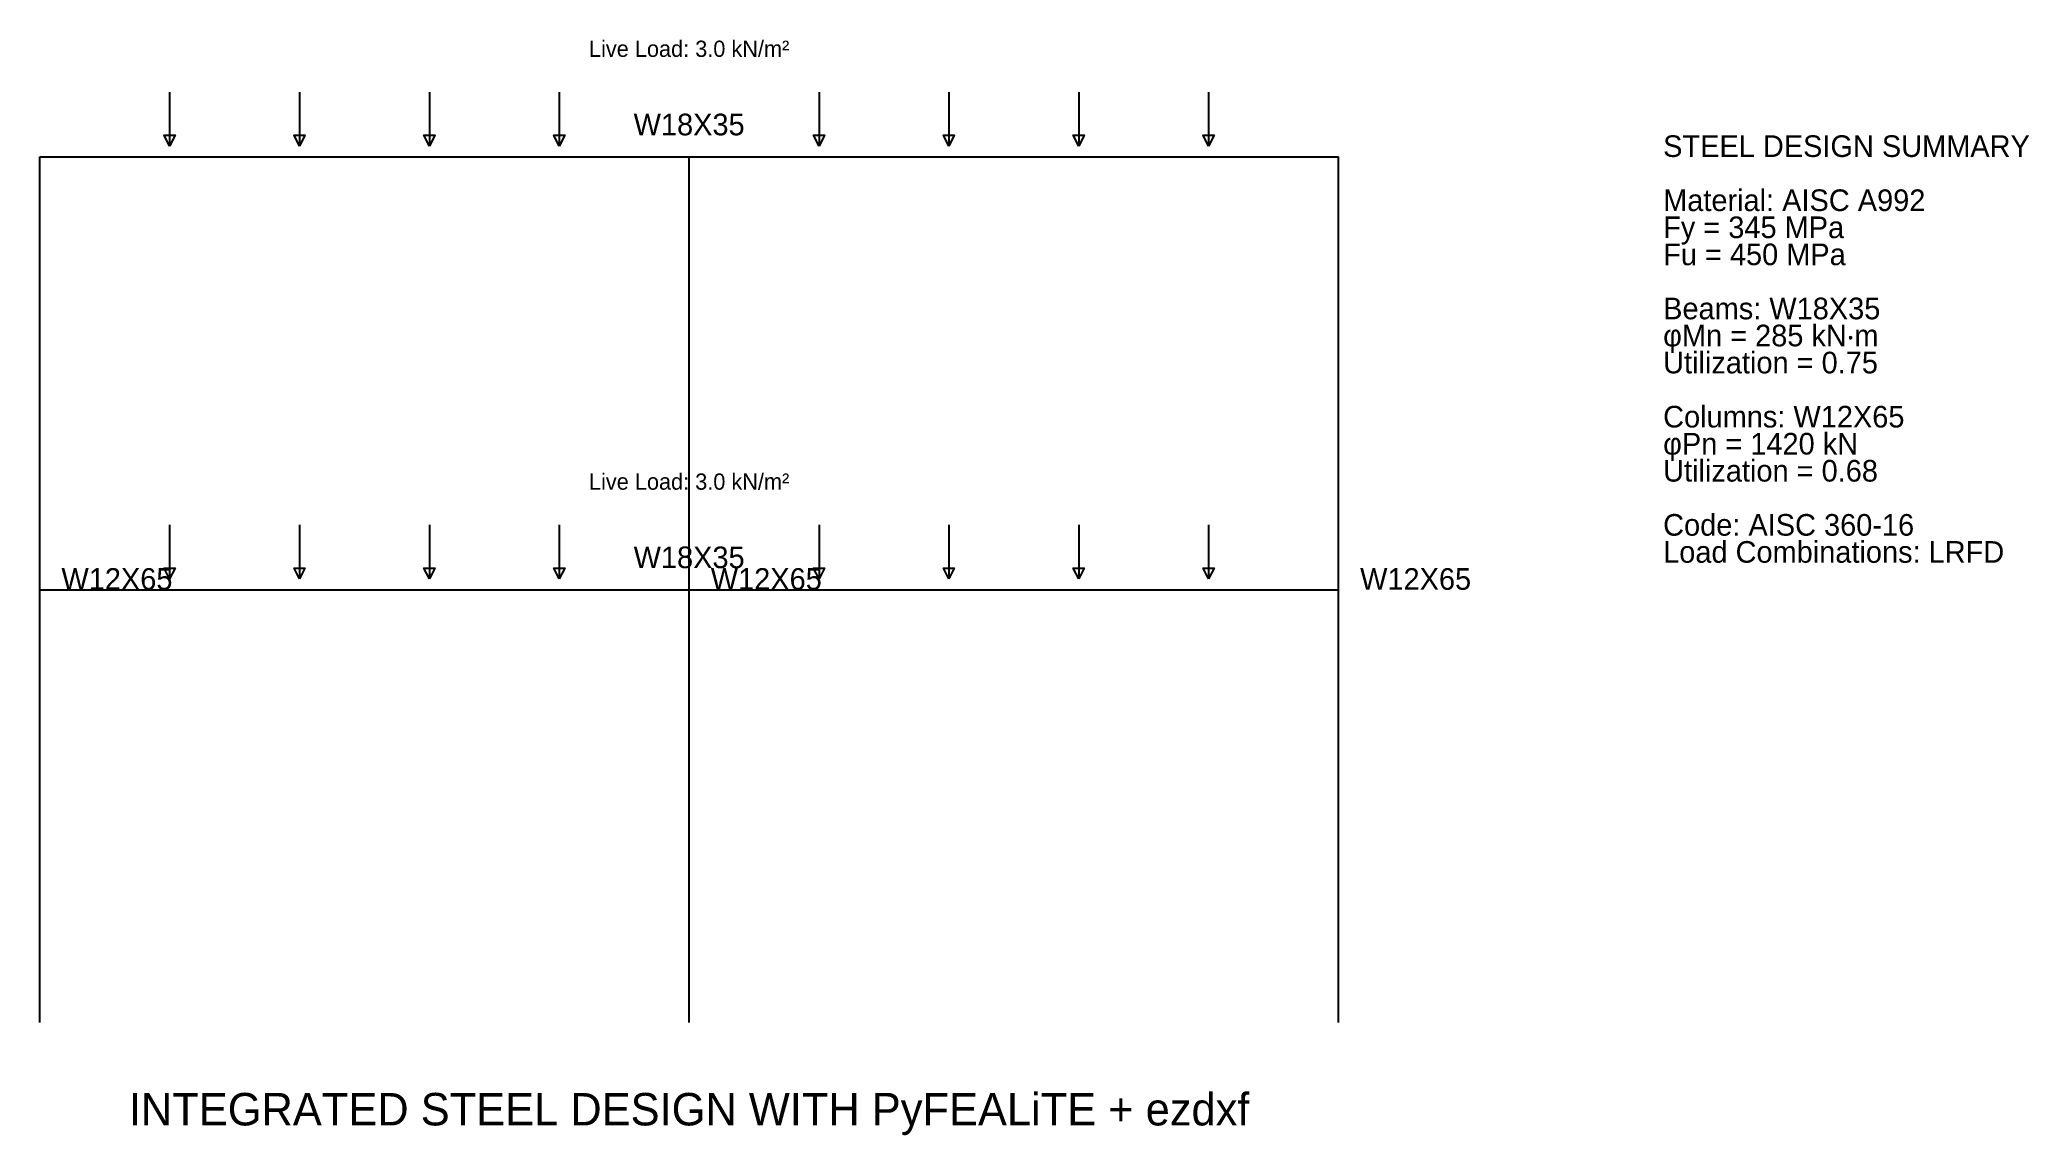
# Model space of a CAD drawing. Header units: metres. Extents: x 0 to 18382, y -1040 to 9083.
import ezdxf
from ezdxf.enums import TextEntityAlignment as Align

# ---------------------------------------------------------------- set-up
doc = ezdxf.new("R2010")
doc.units = ezdxf.units.M
for name, color, linetype in [('FRAME', 5, 'Continuous'), ('LOADS', 6, 'Continuous'), ('TEXT', 7, 'Continuous'), ('TITLE', 2, 'Continuous')]:
    doc.layers.add(name, color=color, linetype=linetype)

msp = doc.modelspace()

# ---------------------------------------------------------------- linework, layer by layer
at = {"layer": 'FRAME'}
for p, q in [((0, 0), (0, 8000)), ((0, 8000), (12000, 8000)), ((6000, 0), (6000, 8000)), ((12000, 0), (12000, 8000)), ((0, 4000), (12000, 4000))]:
    msp.add_line(p, q, dxfattribs=at)
at = {"layer": 'LOADS'}
for p, q in [((1200, 8600), (1200, 8100)), ((2400, 8600), (2400, 8100)), ((3600, 8600), (3600, 8100)), ((4800, 8600), (4800, 8100)), ((7200, 8600), (7200, 8100)), ((8400, 8600), (8400, 8100)), ((9600, 8600), (9600, 8100)), ((10800, 8600), (10800, 8100)), ((1200, 4600), (1200, 4100)), ((2400, 4600), (2400, 4100)), ((3600, 4600), (3600, 4100)), ((4800, 4600), (4800, 4100)), ((7200, 4600), (7200, 4100)), ((8400, 4600), (8400, 4100)), ((9600, 4600), (9600, 4100)), ((10800, 4600), (10800, 4100))]:
    msp.add_line(p, q, dxfattribs=at)
for points in [[(1200, 8100), (1150, 8200), (1250, 8200), (1200, 8100)], [(2400, 8100), (2350, 8200), (2450, 8200), (2400, 8100)], [(3600, 8100), (3550, 8200), (3650, 8200), (3600, 8100)], [(4800, 8100), (4750, 8200), (4850, 8200), (4800, 8100)], [(7200, 8100), (7150, 8200), (7250, 8200), (7200, 8100)], [(8400, 8100), (8350, 8200), (8450, 8200), (8400, 8100)], [(9600, 8100), (9550, 8200), (9650, 8200), (9600, 8100)], [(10800, 8100), (10750, 8200), (10850, 8200), (10800, 8100)], [(1200, 4100), (1150, 4200), (1250, 4200), (1200, 4100)], [(2400, 4100), (2350, 4200), (2450, 4200), (2400, 4100)], [(3600, 4100), (3550, 4200), (3650, 4200), (3600, 4100)], [(4800, 4100), (4750, 4200), (4850, 4200), (4800, 4100)], [(7200, 4100), (7150, 4200), (7250, 4200), (7200, 4100)], [(8400, 4100), (8350, 4200), (8450, 4200), (8400, 4100)], [(9600, 4100), (9550, 4200), (9650, 4200), (9600, 4100)], [(10800, 4100), (10750, 4200), (10850, 4200), (10800, 4100)]]:
    msp.add_lwpolyline(points, dxfattribs=at)

# ---------------------------------------------------------------- texts
at = {"layer": 'TEXT', "color": 6}
for p in [(6000, 9000), (6000, 5000)]:
    msp.add_text('Live Load: 3.0 kN/m²', height=150, dxfattribs=at).set_placement(p, align=Align.MIDDLE_CENTER)
at = {"layer": 'TEXT'}
for p in [(6000, 8300), (6000, 4300)]:
    msp.add_text('W18X35', height=200, dxfattribs=at).set_placement(p, align=Align.MIDDLE_CENTER)
at = {"layer": 'TEXT', "color": 2}
msp.add_text('STEEL DESIGN SUMMARY', height=200, dxfattribs=at).set_placement((15000, 8000))
at = {"layer": 'TEXT', "color": 7}
for s, p in [('Material: AISC A992', (15000, 7500)), ('Fy = 345 MPa', (15000, 7250)), ('Fu = 450 MPa', (15000, 7000)), ('Beams: W18X35', (15000, 6500)), ('φMn = 285 kN⋅m', (15000, 6250)), ('Utilization = 0.75', (15000, 6000)), ('Columns: W12X65', (15000, 5500)), ('φPn = 1420 kN', (15000, 5250)), ('Utilization = 0.68', (15000, 5000)), ('Code: AISC 360-16', (15000, 4500)), ('Load Combinations: LRFD', (15000, 4250))]:
    msp.add_text(s, height=200, dxfattribs=at).set_placement(p)
at = {"layer": 'TEXT'}
for p in [(200, 4000), (6200, 4000), (12200, 4000)]:
    msp.add_text('W12X65', height=200, dxfattribs=at).set_placement(p)
at = {"layer": 'TITLE'}
msp.add_text('INTEGRATED STEEL DESIGN WITH PyFEALiTE + ezdxf', height=300, dxfattribs=at).set_placement((6000, -800), align=Align.MIDDLE_CENTER)

doc.saveas('drawing.dxf')
